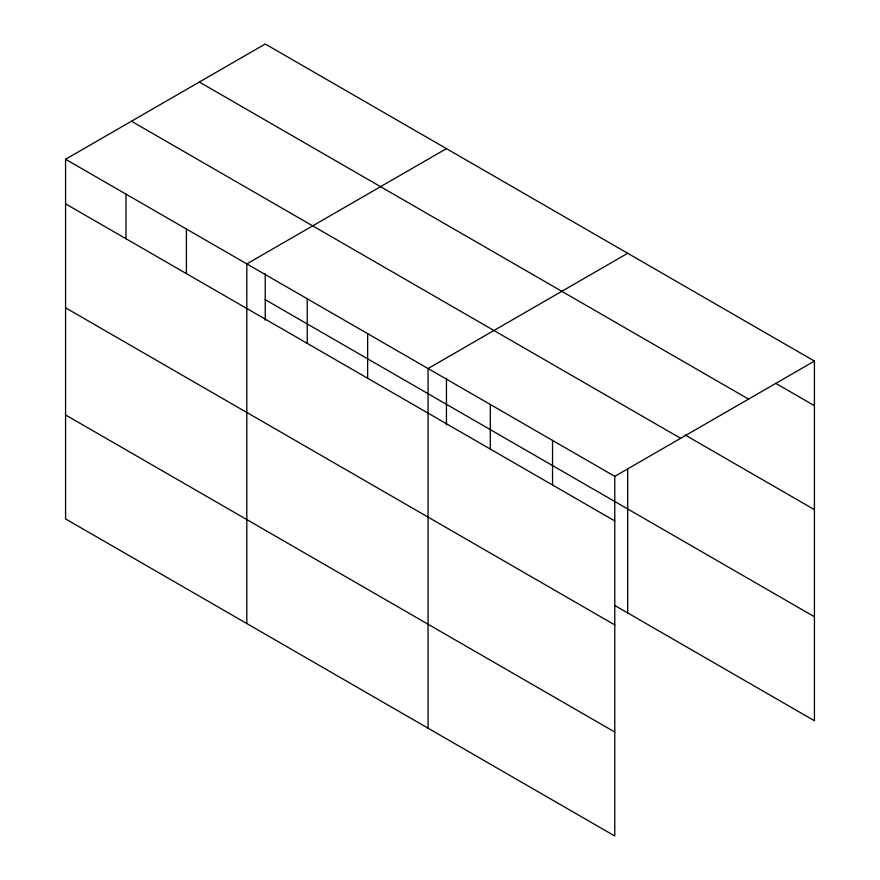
<?xml version="1.0" encoding="UTF-8"?>
<svg xmlns="http://www.w3.org/2000/svg" width="880" height="880" viewBox="0 0 880 880"><rect width="100%" height="100%" fill="white"/><g stroke="black" fill="none" stroke-linecap="round" stroke-linejoin="round"><path stroke-width="1.32" d="M65.571 159.258L614.779 476.344L614.779 836L65.571 518.914L65.571 159.258L265.221 44L814.429 361.086L814.429 720.742L614.669 605.407M446.457 148.632L246.818 263.901L246.818 623.557M627.693 253.275L428.054 368.533L428.054 728.189M614.779 476.344L814.429 361.086M775.665 383.306L814.429 405.68M199.331 82.038L748.539 399.113M685.245 435.061L814.429 509.652M131.461 121.231L680.669 438.306M265.221 299.684L814.429 616.77M65.571 203.863L614.779 520.938M65.571 307.824L614.779 624.91M65.571 414.953L614.779 732.028M627.693 469.139L627.693 612.931M552.541 440.407L552.541 485.001M490.292 404.47L490.292 449.075M446.457 378.235L446.457 424.842M367.642 333.663L367.642 378.257M307.23 298.782L307.23 343.376M265.221 273.592L265.221 320.21M186.406 229.02L186.406 273.614M125.983 194.139L125.983 238.744"/></g></svg>
